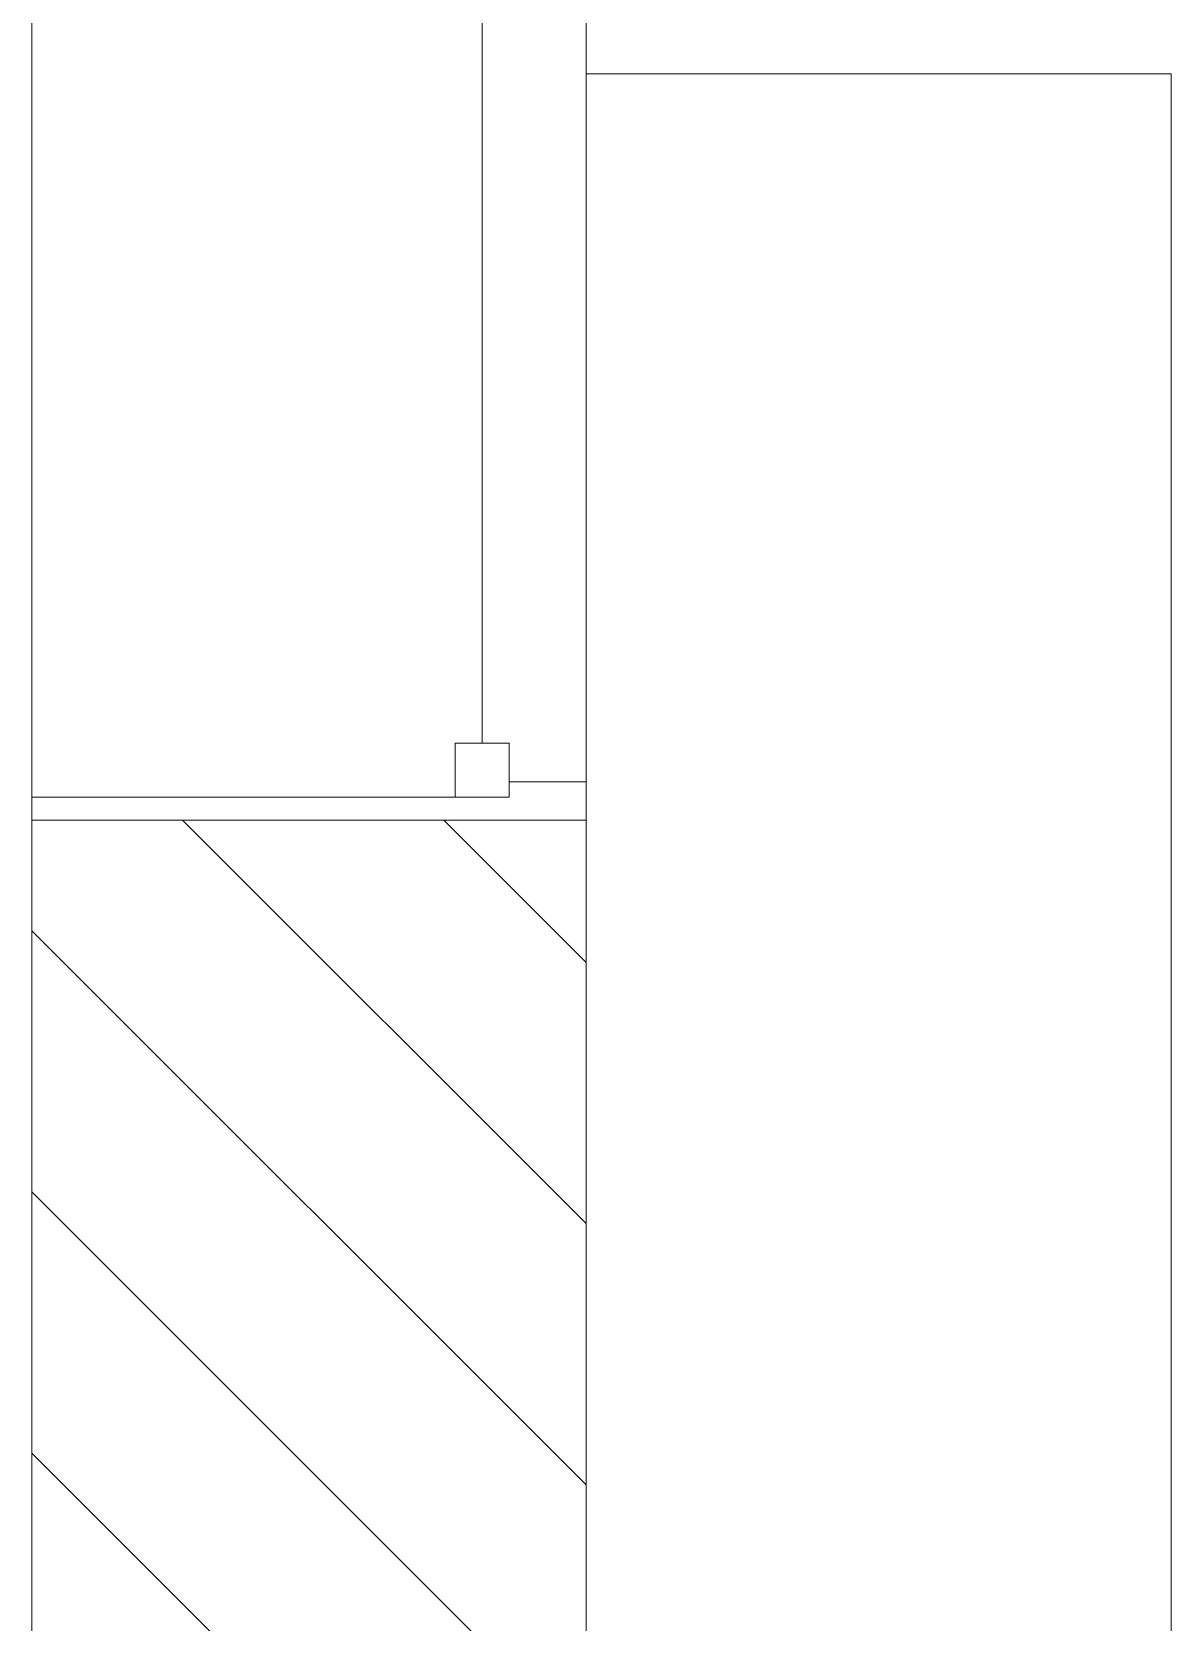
# Model space of a CAD drawing. Header units: inches. Extents: x -956 to 1409, y -1111 to 895.
# Drawn here: x -705.6 to -668.6, y -1005.4 to -953.8 of the extents above; entities that cross this region are included whole.
import ezdxf

# ---------------------------------------------------------------- set-up
doc = ezdxf.new("R2010")
doc.units = ezdxf.units.IN
doc.header["$MEASUREMENT"] = 0
for name, color, linetype, lineweight in [('A-GENM', 13, 'Continuous', 9), ('A-GLAZ', 151, 'Continuous', 13), ('A-WALL', 113, 'Continuous', 13), ('A-WALL-PATT', 111, 'Continuous', 13)]:
    doc.layers.add(name, color=color, linetype=linetype, lineweight=lineweight)

# ---------------------------------------------------------------- blocks, each defined once
blk = doc.blocks.new('Double Hung - 68_ x 103_-991654-8TH FLOOR TELECOM UNDERFLOOR ROUTING PLAN')
at = {"layer": 'A-GLAZ', "color": 133, "lineweight": 20}
for p, q in [((33, 9), (34.25, 9)), ((33, 6.5), (33, 9)), ((31.75, 4.75), (31.75, 6.5)), ((33.5, 6.5), (31.75, 6.5)), ((33, 6.5), (33.5, 6.5)), ((33.5, 4.75), (33.5, 6.5)), ((33.5, 6.5), (33.5, -9)), ((-31.75, 5.625), (31.75, 5.625)), ((33.5, 4.75), (31.75, 4.75)), ((34.25, -9), (33.5, -9))]:
    blk.add_line(p, q, dxfattribs=at)
blk = doc.blocks.new('Generic Model Adjustable Table - Default-3236735-8TH FLOOR TELECOM UNDERFLOOR ROUTING PLAN')
at = {"layer": 'A-GENM', "color": 53}
for p, q in [((-36, -9.5), (-36, 9.5)), ((-36, 9.5), (36, 9.5))]:
    blk.add_line(p, q, dxfattribs=at)
blk = doc.blocks.new('18433_1 - AEO NY - CENTRAL_rvt-1-8TH FLOOR TELECOM UNDERFLOOR ROUTING PLAN')
at = {"layer": 'A-WALL-PATT', "lineweight": 9}
h = blk.add_hatch(dxfattribs=at)
h.set_pattern_fill('FP_1', color=53, style=0, pattern_type=2)
h.set_pattern_definition([(135, (0, 0), (-4.24264, -4.24264), [])])
h.paths.add_polyline_path([(-705.602, -1042.119), (-687.602, -1042.119), (-687.602, -979.369), (-705.602, -979.369), (-705.602, -1030.633)], flags=0)
h.paths.add_polyline_path([(-687.602, -910.869), (-687.602, -893.369), (-705.602, -893.369), (-705.602, -910.869)], flags=0)
h.paths.add_polyline_path([(-705.602, -858.869), (-687.602, -858.869), (-687.602, -841.369), (-705.602, -841.369)], flags=0)
h.paths.add_polyline_path([(-705.602, -772.869), (-687.602, -772.869), (-687.602, -755.369), (-705.602, -755.369)], flags=0)
h.paths.add_polyline_path([(-687.602, -720.869), (-687.602, -703.369), (-705.602, -703.369), (-705.602, -720.869), (-705.336, -720.869)], flags=0)
h.paths.add_polyline_path([(-705.602, -634.869), (-687.602, -634.869), (-687.602, -555.619), (-705.602, -555.619)], flags=0)
at = {"layer": 'A-WALL', "color": 53, "lineweight": 9}
for p, q in [((-705.602, -979.369), (-705.602, -910.869)), ((-687.602, -910.869), (-687.602, -979.369))]:
    blk.add_line(p, q, dxfattribs=at)
at = {"layer": 'A-WALL', "color": 133, "lineweight": 20}
for p, q in [((-705.602, -979.369), (-705.602, -1042.119)), ((-687.602, -979.369), (-705.602, -979.369)), ((-687.602, -1039.869), (-687.602, -979.369))]:
    blk.add_line(p, q, dxfattribs=at)
at = {"color": 53, "lineweight": 9}
for name, p, rotation in [('Double Hung - 68_ x 103_-991654-8TH FLOOR TELECOM UNDERFLOOR ROUTING PLAN', (-696.602, -945.119), 269.9999999999999), ('Generic Model Adjustable Table - Default-3236735-8TH FLOOR TELECOM UNDERFLOOR ROUTING PLAN', (-678.102, -991.119), 269.9999999999994)]:
    blk.add_blockref(name, p, dxfattribs=dict(at, rotation=rotation))

msp = doc.modelspace()

# ---------------------------------------------------------------- block references
at = {"lineweight": 5}
msp.add_blockref('18433_1 - AEO NY - CENTRAL_rvt-1-8TH FLOOR TELECOM UNDERFLOOR ROUTING PLAN', (0, 0), dxfattribs=at)

doc.saveas('drawing.dxf')
